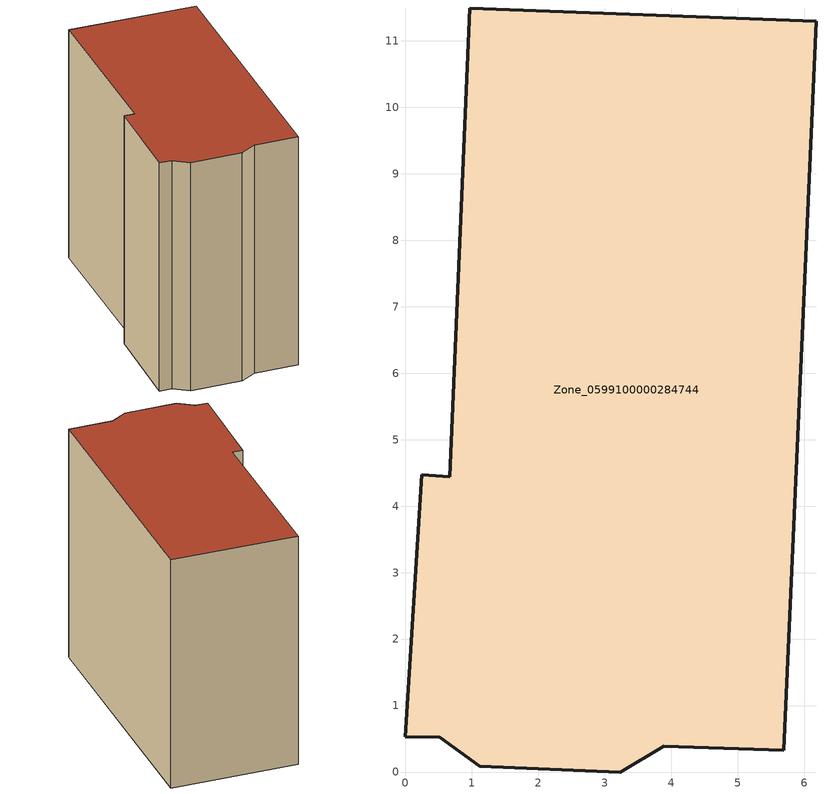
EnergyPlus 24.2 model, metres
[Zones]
Zone_0599100000284744
 floor ground (C_G): 0.97,11.5 6.18,11.3 5.69,0.33 3.89,0.39 3.23,0 1.12,0.09 0.52,0.52 0,0.53 0.25,4.47 0.67,4.44 z0
 wall outside (C_F): 0.67,4.44 0.25,4.47 0,0.53 0.52,0.52 1.12,0.09 3.23,0 3.89,0.39 5.69,0.33 6.18,11.3 0.97,11.5 0.67,4.44 z0:9.97
 roof outside (C_R): 6.18,11.3 0.97,11.5 0.67,4.44 0.25,4.47 0,0.53 0.52,0.52 1.12,0.09 3.23,0 3.89,0.39 5.69,0.33 z9.97
[BUILDING]
Pand.0599100000284744: North Axis=0; Terrain=City; Loads Convergence Tolerance Value=0.04; Temperature Convergence Tolerance Value=0.4; Solar Distribution=FullExterior; Maximum Number of Warmup Days=25; Minimum Number of Warmup Days=1
[Site:Location]
Rotterdam.The.Hague.AP_ZH_NLD Design_Conditions: Latitude=51.96; Longitude=4.45; Time Zone=1; Elevation=-4.5
[SITE:GROUNDTEMPERATURE:BUILDINGSURFACE]
18, 18, 18, 18, 18, 18, 18, 18, 18, 18, 18, 18
[MATERIAL] Thermal Absorptance=0.9; Solar Absorptance=0.7; Visible Absorptance=0.7
Name | Roughness | Thickness | Conductivity | Density | Specific Heat
G.TI.1946 | MediumSmooth | 0.15 | 1 | 540 | 1210
F.TI.1946 | Rough | 0.3 | 0.857143 | 1920 | 840
R.TI.1946 | MediumRough | 0.2 | 0.1 | 1500 | 1000
[CONSTRUCTION]
C_G: G.TI.1946
C_F: F.TI.1946
C_R: R.TI.1946
[ZONE]
Zone_0599100000284744: Type=1; Multiplier=1; Ceiling Height=Autocalculate; Volume=Autocalculate; Floor Area=autocalculate; Part of Total Floor Area=Yes
[ZONEINFILTRATION:DESIGNFLOWRATE]
Infil_Zone_0599100000284744: Zone or ZoneList or Space or SpaceList=Zone_0599100000284744; Schedule=AlwaysOn; Design Flow Rate Calculation Method=Flow/Area; Flow Rate per Floor Area=0.003; Constant Term Coefficient=1; Temperature Term Coefficient=0; Velocity Term Coefficient=0; Velocity Squared Term Coefficient=0
[HVACTEMPLATE:ZONE:IDEALLOADSAIRSYSTEM]
Zone_0599100000284744: Maximum Heating Supply Air Temperature=50; Minimum Cooling Supply Air Temperature=13; Maximum Heating Supply Air Humidity Ratio=0.0156; Minimum Cooling Supply Air Humidity Ratio=0.0077; Heating Limit=NoLimit; Cooling Limit=NoLimit; Dehumidification Control Type=ConstantSensibleHeatRatio; Cooling Sensible Heat Ratio=0.7; Dehumidification Setpoint=60; Humidification Control Type=None; Humidification Setpoint=30; Outdoor Air Method=None; Outdoor Air Flow Rate per Person=0.00944; Outdoor Air Flow Rate per Zone Floor Area=0; Outdoor Air Flow Rate per Zone=0; Demand Controlled Ventilation Type=None; Outdoor Air Economizer Type=NoEconomizer; Heat Recovery Type=None; Sensible Heat Recovery Effectiveness=0.7; Latent Heat Recovery Effectiveness=0.65
[ZONECONTROL:THERMOSTAT]
ThermostatControl_Zone_0599100000284744: Zone or ZoneList=Zone_0599100000284744; Control Type Schedule=DualSetpointControlType; Control 1=Thermostat_Zone_0599100000284744; Temperature Difference Between Cutout And Setpoint=0
[THERMOSTATSETPOINT:DUALSETPOINT]
Thermostat_Zone_0599100000284744: Heating Setpoint Temperature Schedule=HeatingSetpoint_Zone_0599100000284744; Cooling Setpoint Temperature Schedule=CoolingSetpoint_Zone_0599100000284744
[SCHEDULE:COMPACT]
HeatingSetpoint_Zone_0599100000284744: Through: 12/31, For: AllDays, Until: 24:00, 21
CoolingSetpoint_Zone_0599100000284744: Through: 12/31, For: AllDays, Until: 24:00, 24
DualSetpointControlType: Through: 12/31, For: AllDays, Until: 24:00, 4
AlwaysOn: Through: 12/31, For: AllDays, Until: 24:00, 1
